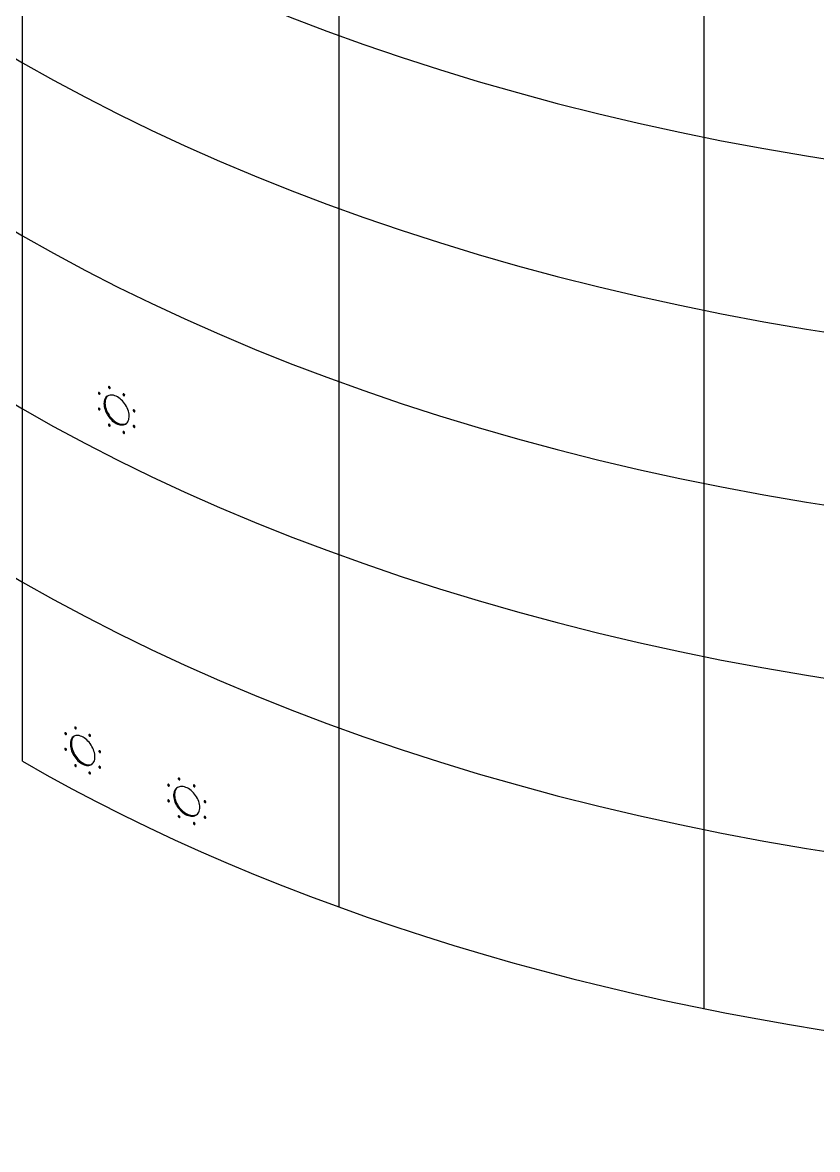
# Model space of a CAD drawing. Header units: millimetres. Extents: x 0 to 126150, y 0 to 89100.
# Drawn here: x 99555 to 104806, y 22934 to 30376 of the extents above; entities that cross this region are included whole.
import ezdxf

# ---------------------------------------------------------------- set-up
doc = ezdxf.new("R2010")
doc.units = ezdxf.units.MM
doc.header["$LTSCALE"] = 150
doc.layers.add('Visible', color=7, linetype='Continuous', lineweight=25)
doc.layers.add('Visible Narrow', color=7, linetype='Continuous', lineweight=18)

msp = doc.modelspace()

# ---------------------------------------------------------------- linework, layer by layer
at = {"layer": 'Visible'}
for p, q in [((99554.98, 25497.72), (99554.98, 42240.62)), ((99554.98, 25497.72), (99554.98, 42240.62)), ((99554.98, 25497.72), (99554.98, 42240.62)), ((101647.13, 24534.45), (101647.13, 42037.69)), ((104058.07, 23864.12), (104058.07, 41385.73)), ((99554.98, 25497.72), (99554.98, 25497.73))]:
    msp.add_line(p, q, dxfattribs=at)
for centre, start_param in [((108004.91, 36132.59), 3.1415927), ((108004.91, 34989.49), 3.1415927), ((108004.91, 33846.4), 3.1415927), ((108004.91, 32703.3), 3.1415927), ((108004.91, 31560.21), 3.1415927), ((108004.91, 30376.29), 3.9269908)]:
    msp.add_ellipse(centre, major_axis=(11950, 0), ratio=0.5773503, start_param=start_param, end_param=6.2831853, dxfattribs=at)
for points, knots in [([(100056.01, 27929.84), (100056.01, 27931.42), (100056.64, 27932.67), (100057.71, 27933.18), (100058.77, 27933.7), (100060.25, 27933.49), (100061.69, 27932.61), (100063.12, 27931.74), (100064.49, 27930.22), (100065.37, 27928.53), (100066.25, 27926.84), (100066.63, 27925), (100066.4, 27923.58), (100066.17, 27922.14), (100065.31, 27921.14), (100064.1, 27920.9), (100062.9, 27920.66), (100061.36, 27921.16), (100059.97, 27922.26), (100058.57, 27923.36), (100057.34, 27925.03), (100056.65, 27926.77), (100056.23, 27927.82), (100056.01, 27928.89), (100056.01, 27929.84)], [-3.1415927, -3.1415927, -3.1415927, -3.1415927, -2.3112322, -2.3112322, -2.3112322, -1.484034, -1.484034, -1.484034, -0.6595887, -0.6595887, -0.6595887, 0.1625537, 0.1625537, 0.1625537, 0.9916125, 0.9916125, 0.9916125, 1.8151462, 1.8151462, 1.8151462, 2.6417736, 2.6417736, 2.6417736, 3.1415927, 3.1415927, 3.1415927, 3.1415927]), ([(100063.15, 27931.49), (100063.44, 27930.66), (100063.85, 27929.83), (100064.36, 27929.06), (100064.83, 27928.34), (100065.39, 27927.68), (100065.99, 27927.12)], [-2.70687097, -2.70687097, -2.70687097, -2.70687097, -2.31114535, -2.31114535, -2.31114535, -1.94265218, -1.94265218, -1.94265218, -1.94265218]), ([(100093.01, 27859.33), (100093.01, 27871.67), (100095.37, 27882.8), (100099.92, 27891.79), (100104.46, 27900.78), (100111.16, 27907.63), (100119.5, 27911.78), (100127.83, 27915.93), (100137.78, 27917.38), (100148.53, 27916.02), (100159.27, 27914.65), (100170.81, 27910.48), (100182.19, 27903.85), (100193.56, 27897.22), (100204.77, 27888.13), (100214.88, 27877.34), (100224.99, 27866.54), (100233.98, 27854.06), (100241.12, 27840.89), (100248.25, 27827.74), (100253.51, 27813.92), (100256.46, 27800.57), (100259.52, 27786.77), (100260.09, 27773.48), (100258.14, 27761.88), (100256.25, 27750.65), (100251.99, 27741), (100245.72, 27733.76), (100239.45, 27726.52), (100231.19, 27721.68), (100221.61, 27719.65), (100212.05, 27717.62), (100201.19, 27718.39), (100189.94, 27721.91), (100178.7, 27725.43), (100167.08, 27731.69), (100156.04, 27740.18), (100144.98, 27748.67), (100134.51, 27759.39), (100125.48, 27771.44), (100116.47, 27783.48), (100108.91, 27796.83), (100103.41, 27810.38), (100097.91, 27823.94), (100094.48, 27837.69), (100093.39, 27850.5), (100093.13, 27853.5), (100093.01, 27856.45), (100093.01, 27859.33)], [-3.1415927, -3.1415927, -3.1415927, -3.1415927, -2.7294243, -2.7294243, -2.7294243, -2.3174342, -2.3174342, -2.3174342, -1.9056456, -1.9056456, -1.9056456, -1.4940499, -1.4940499, -1.4940499, -1.0825999, -1.0825999, -1.0825999, -0.6712804, -0.6712804, -0.6712804, -0.2601154, -0.2601154, -0.2601154, 0.1650981, 0.1650981, 0.1650981, 0.5771152, 0.5771152, 0.5771152, 0.9887753, 0.9887753, 0.9887753, 1.4001026, 1.4001026, 1.4001026, 1.8111594, 1.8111594, 1.8111594, 2.2228977, 2.2228977, 2.2228977, 2.6340393, 2.6340393, 2.6340393, 3.0452678, 3.0452678, 3.0452678, 3.1415927, 3.1415927, 3.1415927, 3.1415927]), ([(100118.63, 27911.33), (100115.37, 27908.71), (100112.48, 27905.59), (100110, 27902), (100104.51, 27894.03), (100101.09, 27883.77), (100100.01, 27872.06), (100099.75, 27869.33), (100099.63, 27866.53), (100099.63, 27863.66)], [2.44905525, 2.44905525, 2.44905525, 2.44905525, 2.6344411, 2.6344411, 2.6344411, 3.04574918, 3.04574918, 3.04574918, 3.14159265, 3.14159265, 3.14159265, 3.14159265]), ([(100122.93, 27968.59), (100122.93, 27970.17), (100123.57, 27971.42), (100124.65, 27971.94), (100125.72, 27972.46), (100127.21, 27972.25), (100128.65, 27971.38), (100130.1, 27970.52), (100131.47, 27969.01), (100132.36, 27967.32), (100133.25, 27965.63), (100133.63, 27963.8), (100133.4, 27962.37), (100133.16, 27960.93), (100132.3, 27959.93), (100131.08, 27959.68), (100129.87, 27959.43), (100128.33, 27959.93), (100126.92, 27961.02), (100125.52, 27962.11), (100124.27, 27963.79), (100123.58, 27965.52), (100123.16, 27966.57), (100122.93, 27967.64), (100122.93, 27968.59)], [-3.1415927, -3.1415927, -3.1415927, -3.1415927, -2.3112322, -2.3112322, -2.3112322, -1.484034, -1.484034, -1.484034, -0.6595887, -0.6595887, -0.6595887, 0.1625537, 0.1625537, 0.1625537, 0.9916125, 0.9916125, 0.9916125, 1.8151462, 1.8151462, 1.8151462, 2.6417736, 2.6417736, 2.6417736, 3.1415927, 3.1415927, 3.1415927, 3.1415927]), ([(100129.98, 27970.41), (100130.27, 27969.53), (100130.7, 27968.65), (100131.24, 27967.84), (100131.76, 27967.07), (100132.37, 27966.37), (100133.03, 27965.78)], [-2.72800171, -2.72800171, -2.72800171, -2.72800171, -2.31114535, -2.31114535, -2.31114535, -1.91309003, -1.91309003, -1.91309003, -1.91309003]), ([(100218.33, 27920.77), (100218.33, 27922.35), (100218.97, 27923.6), (100220.06, 27924.13), (100221.14, 27924.66), (100222.65, 27924.46), (100224.11, 27923.6), (100225.56, 27922.74), (100226.95, 27921.24), (100227.85, 27919.56), (100228.74, 27917.88), (100229.13, 27916.04), (100228.89, 27914.61), (100228.65, 27913.17), (100227.78, 27912.17), (100226.55, 27911.91), (100225.33, 27911.66), (100223.78, 27912.14), (100222.36, 27913.23), (100220.94, 27914.31), (100219.68, 27915.98), (100218.98, 27917.71), (100218.56, 27918.75), (100218.33, 27919.82), (100218.33, 27920.77)], [-3.1415927, -3.1415927, -3.1415927, -3.1415927, -2.3112322, -2.3112322, -2.3112322, -1.484034, -1.484034, -1.484034, -0.6595887, -0.6595887, -0.6595887, 0.1625537, 0.1625537, 0.1625537, 0.9916125, 0.9916125, 0.9916125, 1.8151462, 1.8151462, 1.8151462, 2.6417736, 2.6417736, 2.6417736, 3.1415927, 3.1415927, 3.1415927, 3.1415927]), ([(100225.25, 27922.8), (100225.54, 27921.87), (100226, 27920.93), (100226.58, 27920.07), (100227.15, 27919.23), (100227.83, 27918.47), (100228.57, 27917.85)], [-2.75474913, -2.75474913, -2.75474913, -2.75474913, -2.31114535, -2.31114535, -2.31114535, -1.87420754, -1.87420754, -1.87420754, -1.87420754]), ([(100099.63, 27863.66), (100099.63, 27851.32), (100101.99, 27837.78), (100106.53, 27824.16), (100111.07, 27810.54), (100117.78, 27796.87), (100126.11, 27784.27), (100134.43, 27771.67), (100144.37, 27760.17), (100155.11, 27750.71), (100165.85, 27741.25), (100177.38, 27733.85), (100188.75, 27729.11), (100200.11, 27724.37), (100211.31, 27722.3), (100221.41, 27723.07), (100228.32, 27723.59), (100234.71, 27725.45), (100240.35, 27728.53)], [-3.1415927, -3.1415927, -3.1415927, -3.1415927, -2.7293507, -2.7293507, -2.7293507, -2.317317, -2.317317, -2.317317, -1.905515, -1.905515, -1.905515, -1.4939191, -1.4939191, -1.4939191, -1.082458, -1.082458, -1.082458, -0.8008469, -0.8008469, -0.8008469, -0.8008469]), ([(100056.01, 27826.73), (100056.01, 27828.31), (100056.64, 27829.55), (100057.71, 27830.07), (100058.77, 27830.59), (100060.25, 27830.38), (100061.69, 27829.5), (100063.12, 27828.63), (100064.49, 27827.11), (100065.37, 27825.42), (100066.25, 27823.73), (100066.63, 27821.89), (100066.4, 27820.46), (100066.17, 27819.03), (100065.31, 27818.03), (100064.1, 27817.79), (100062.9, 27817.54), (100061.36, 27818.05), (100059.97, 27819.14), (100058.57, 27820.24), (100057.34, 27821.92), (100056.65, 27823.66), (100056.23, 27824.71), (100056.01, 27825.78), (100056.01, 27826.73)], [-3.1415927, -3.1415927, -3.1415927, -3.1415927, -2.3112322, -2.3112322, -2.3112322, -1.484034, -1.484034, -1.484034, -0.6595887, -0.6595887, -0.6595887, 0.1625537, 0.1625537, 0.1625537, 0.9916125, 0.9916125, 0.9916125, 1.8151462, 1.8151462, 1.8151462, 2.6417736, 2.6417736, 2.6417736, 3.1415927, 3.1415927, 3.1415927, 3.1415927]), ([(100063.15, 27828.38), (100063.44, 27827.55), (100063.85, 27826.72), (100064.36, 27825.95), (100064.83, 27825.23), (100065.39, 27824.57), (100065.99, 27824.01)], [-2.70687097, -2.70687097, -2.70687097, -2.70687097, -2.31114535, -2.31114535, -2.31114535, -1.94265218, -1.94265218, -1.94265218, -1.94265218]), ([(100286.31, 27814.4), (100286.31, 27815.98), (100286.96, 27817.23), (100288.05, 27817.76), (100289.14, 27818.3), (100290.66, 27818.11), (100292.13, 27817.25), (100293.59, 27816.4), (100294.99, 27814.91), (100295.89, 27813.23), (100296.79, 27811.55), (100297.18, 27809.72), (100296.94, 27808.29), (100296.7, 27806.84), (100295.83, 27805.83), (100294.59, 27805.57), (100293.36, 27805.31), (100291.79, 27805.8), (100290.37, 27806.87), (100288.94, 27807.95), (100287.68, 27809.61), (100286.97, 27811.34), (100286.54, 27812.38), (100286.31, 27813.44), (100286.31, 27814.4)], [-3.1415927, -3.1415927, -3.1415927, -3.1415927, -2.3112322, -2.3112322, -2.3112322, -1.484034, -1.484034, -1.484034, -0.6595887, -0.6595887, -0.6595887, 0.1625537, 0.1625537, 0.1625537, 0.9916125, 0.9916125, 0.9916125, 1.8151462, 1.8151462, 1.8151462, 2.6417736, 2.6417736, 2.6417736, 3.1415927, 3.1415927, 3.1415927, 3.1415927]), ([(100293.14, 27816.56), (100293.44, 27815.6), (100293.91, 27814.62), (100294.51, 27813.73), (100295.12, 27812.84), (100295.86, 27812.05), (100296.65, 27811.42)], [-2.77181918, -2.77181918, -2.77181918, -2.77181918, -2.31114535, -2.31114535, -2.31114535, -1.84840549, -1.84840549, -1.84840549, -1.84840549]), ([(100122.93, 27719.65), (100122.93, 27721.24), (100123.57, 27722.48), (100124.65, 27723.01), (100125.72, 27723.53), (100127.21, 27723.32), (100128.65, 27722.45), (100130.1, 27721.59), (100131.47, 27720.07), (100132.36, 27718.38), (100133.25, 27716.7), (100133.63, 27714.86), (100133.4, 27713.43), (100133.16, 27711.99), (100132.3, 27710.99), (100131.08, 27710.75), (100129.87, 27710.5), (100128.33, 27711), (100126.92, 27712.09), (100125.52, 27713.18), (100124.27, 27714.85), (100123.58, 27716.59), (100123.16, 27717.64), (100122.93, 27718.7), (100122.93, 27719.65)], [-3.1415927, -3.1415927, -3.1415927, -3.1415927, -2.3112322, -2.3112322, -2.3112322, -1.484034, -1.484034, -1.484034, -0.6595887, -0.6595887, -0.6595887, 0.1625537, 0.1625537, 0.1625537, 0.9916125, 0.9916125, 0.9916125, 1.8151462, 1.8151462, 1.8151462, 2.6417736, 2.6417736, 2.6417736, 3.1415927, 3.1415927, 3.1415927, 3.1415927]), ([(100129.98, 27721.47), (100130.27, 27720.6), (100130.7, 27719.72), (100131.24, 27718.91), (100131.76, 27718.13), (100132.37, 27717.43), (100133.03, 27716.85)], [-2.72800171, -2.72800171, -2.72800171, -2.72800171, -2.31114535, -2.31114535, -2.31114535, -1.91309003, -1.91309003, -1.91309003, -1.91309003]), ([(100286.31, 27711.28), (100286.31, 27712.87), (100286.96, 27714.12), (100288.05, 27714.65), (100289.14, 27715.18), (100290.66, 27714.99), (100292.13, 27714.14), (100293.59, 27713.29), (100294.99, 27711.79), (100295.89, 27710.11), (100296.79, 27708.44), (100297.18, 27706.6), (100296.94, 27705.17), (100296.7, 27703.73), (100295.83, 27702.72), (100294.59, 27702.46), (100293.36, 27702.2), (100291.79, 27702.68), (100290.37, 27703.76), (100288.94, 27704.84), (100287.68, 27706.5), (100286.97, 27708.22), (100286.54, 27709.27), (100286.31, 27710.33), (100286.31, 27711.28)], [-3.1415927, -3.1415927, -3.1415927, -3.1415927, -2.3112322, -2.3112322, -2.3112322, -1.484034, -1.484034, -1.484034, -0.6595887, -0.6595887, -0.6595887, 0.1625537, 0.1625537, 0.1625537, 0.9916125, 0.9916125, 0.9916125, 1.8151462, 1.8151462, 1.8151462, 2.6417736, 2.6417736, 2.6417736, 3.1415927, 3.1415927, 3.1415927, 3.1415927]), ([(100293.14, 27713.45), (100293.44, 27712.49), (100293.91, 27711.51), (100294.51, 27710.62), (100295.12, 27709.73), (100295.86, 27708.94), (100296.65, 27708.31)], [-2.77181918, -2.77181918, -2.77181918, -2.77181918, -2.31114535, -2.31114535, -2.31114535, -1.84840549, -1.84840549, -1.84840549, -1.84840549]), ([(100218.33, 27671.83), (100218.33, 27673.42), (100218.97, 27674.67), (100220.06, 27675.2), (100221.14, 27675.72), (100222.65, 27675.53), (100224.11, 27674.67), (100225.56, 27673.81), (100226.95, 27672.31), (100227.85, 27670.62), (100228.74, 27668.94), (100229.13, 27667.11), (100228.89, 27665.68), (100228.65, 27664.24), (100227.78, 27663.23), (100226.55, 27662.98), (100225.33, 27662.72), (100223.78, 27663.21), (100222.36, 27664.29), (100220.94, 27665.38), (100219.68, 27667.04), (100218.98, 27668.77), (100218.56, 27669.82), (100218.33, 27670.88), (100218.33, 27671.83)], [-3.1415927, -3.1415927, -3.1415927, -3.1415927, -2.3112322, -2.3112322, -2.3112322, -1.484034, -1.484034, -1.484034, -0.6595887, -0.6595887, -0.6595887, 0.1625537, 0.1625537, 0.1625537, 0.9916125, 0.9916125, 0.9916125, 1.8151462, 1.8151462, 1.8151462, 2.6417736, 2.6417736, 2.6417736, 3.1415927, 3.1415927, 3.1415927, 3.1415927]), ([(100225.25, 27673.86), (100225.54, 27672.93), (100226, 27671.99), (100226.58, 27671.14), (100227.15, 27670.29), (100227.83, 27669.53), (100228.57, 27668.92)], [-2.75474913, -2.75474913, -2.75474913, -2.75474913, -2.31114535, -2.31114535, -2.31114535, -1.87420754, -1.87420754, -1.87420754, -1.87420754]), ([(99844.66, 25677.43), (99844.66, 25675.85), (99844.05, 25674.61), (99843, 25674.11), (99841.96, 25673.61), (99840.51, 25673.84), (99839.11, 25674.74), (99837.71, 25675.63), (99836.37, 25677.17), (99835.51, 25678.87), (99834.65, 25680.58), (99834.28, 25682.42), (99834.51, 25683.84), (99834.73, 25685.28), (99835.57, 25686.26), (99836.75, 25686.49), (99837.93, 25686.71), (99839.42, 25686.19), (99840.79, 25685.07), (99842.15, 25683.95), (99843.36, 25682.25), (99844.04, 25680.51), (99844.45, 25679.45), (99844.66, 25678.38), (99844.66, 25677.43)], [-3.1415927, -3.1415927, -3.1415927, -3.1415927, -2.3112322, -2.3112322, -2.3112322, -1.484034, -1.484034, -1.484034, -0.6595887, -0.6595887, -0.6595887, 0.1625537, 0.1625537, 0.1625537, 0.9916125, 0.9916125, 0.9916125, 1.8151462, 1.8151462, 1.8151462, 2.6417736, 2.6417736, 2.6417736, 3.1415927, 3.1415927, 3.1415927, 3.1415927]), ([(99841.97, 25683.93), (99842.37, 25682.94), (99842.93, 25681.98), (99843.59, 25681.13), (99843.71, 25680.97), (99843.84, 25680.82), (99843.98, 25680.67)], [0.52630302, 0.52630302, 0.52630302, 0.52630302, 0.9919944, 0.9919944, 0.9919944, 1.07992087, 1.07992087, 1.07992087, 1.07992087]), ([(99910.15, 25715.26), (99910.15, 25713.68), (99909.53, 25712.44), (99908.48, 25711.93), (99907.43, 25711.43), (99905.97, 25711.66), (99904.56, 25712.55), (99903.15, 25713.43), (99901.8, 25714.96), (99900.94, 25716.67), (99900.07, 25718.36), (99899.7, 25720.21), (99899.93, 25721.63), (99900.16, 25723.07), (99901, 25724.06), (99902.19, 25724.29), (99903.37, 25724.51), (99904.88, 25723.99), (99906.25, 25722.88), (99907.63, 25721.77), (99908.84, 25720.08), (99909.52, 25718.34), (99909.94, 25717.28), (99910.15, 25716.21), (99910.15, 25715.26)], [-3.1415927, -3.1415927, -3.1415927, -3.1415927, -2.3112322, -2.3112322, -2.3112322, -1.484034, -1.484034, -1.484034, -0.6595887, -0.6595887, -0.6595887, 0.1625537, 0.1625537, 0.1625537, 0.9916125, 0.9916125, 0.9916125, 1.8151462, 1.8151462, 1.8151462, 2.6417736, 2.6417736, 2.6417736, 3.1415927, 3.1415927, 3.1415927, 3.1415927]), ([(99907.26, 25721.95), (99907.67, 25720.9), (99908.26, 25719.86), (99908.97, 25718.96), (99909.15, 25718.73), (99909.34, 25718.51), (99909.54, 25718.3)], [0.49466737, 0.49466737, 0.49466737, 0.49466737, 0.9919944, 0.9919944, 0.9919944, 1.11958247, 1.11958247, 1.11958247, 1.11958247]), ([(100003.54, 25666.14), (100003.54, 25664.56), (100002.91, 25663.31), (100001.85, 25662.8), (100000.79, 25662.29), (99999.32, 25662.51), (99997.89, 25663.39), (99996.47, 25664.26), (99995.11, 25665.79), (99994.24, 25667.48), (99993.36, 25669.18), (99992.98, 25671.02), (99993.21, 25672.44), (99993.45, 25673.88), (99994.3, 25674.87), (99995.5, 25675.11), (99996.69, 25675.35), (99998.22, 25674.84), (99999.6, 25673.74), (100000.99, 25672.63), (100002.22, 25670.95), (100002.91, 25669.21), (100003.32, 25668.16), (100003.54, 25667.09), (100003.54, 25666.14)], [-3.1415927, -3.1415927, -3.1415927, -3.1415927, -2.3112322, -2.3112322, -2.3112322, -1.484034, -1.484034, -1.484034, -0.6595887, -0.6595887, -0.6595887, 0.1625537, 0.1625537, 0.1625537, 0.9916125, 0.9916125, 0.9916125, 1.8151462, 1.8151462, 1.8151462, 2.6417736, 2.6417736, 2.6417736, 3.1415927, 3.1415927, 3.1415927, 3.1415927]), ([(100033.2, 25526.29), (100033.2, 25513.95), (100030.85, 25502.83), (100026.34, 25493.86), (100021.83, 25484.89), (100015.18, 25478.07), (100006.94, 25473.98), (99998.7, 25469.89), (99988.89, 25468.53), (99978.32, 25470.01), (99967.75, 25471.49), (99956.44, 25475.81), (99945.33, 25482.62), (99934.22, 25489.42), (99923.31, 25498.71), (99913.5, 25509.69), (99903.7, 25520.68), (99895, 25533.36), (99888.11, 25546.68), (99881.22, 25560), (99876.16, 25573.95), (99873.31, 25587.36), (99870.37, 25601.24), (99869.82, 25614.54), (99871.7, 25626.09), (99873.52, 25637.28), (99877.62, 25646.82), (99883.67, 25653.92), (99889.71, 25661.02), (99897.7, 25665.68), (99906.97, 25667.52), (99916.24, 25669.35), (99926.79, 25668.38), (99937.76, 25664.67), (99948.72, 25660.97), (99960.09, 25654.55), (99970.94, 25645.94), (99981.79, 25637.31), (99992.11, 25626.49), (100001.03, 25614.37), (100009.93, 25602.26), (100017.42, 25588.87), (100022.87, 25575.29), (100028.33, 25561.7), (100031.74, 25547.93), (100032.82, 25535.12), (100033.08, 25532.12), (100033.2, 25529.17), (100033.2, 25526.29)], [-3.1415927, -3.1415927, -3.1415927, -3.1415927, -2.7294243, -2.7294243, -2.7294243, -2.3174342, -2.3174342, -2.3174342, -1.9056456, -1.9056456, -1.9056456, -1.4940499, -1.4940499, -1.4940499, -1.0825999, -1.0825999, -1.0825999, -0.6712804, -0.6712804, -0.6712804, -0.2601154, -0.2601154, -0.2601154, 0.1650981, 0.1650981, 0.1650981, 0.5771152, 0.5771152, 0.5771152, 0.9887753, 0.9887753, 0.9887753, 1.4001026, 1.4001026, 1.4001026, 1.8111594, 1.8111594, 1.8111594, 2.2228977, 2.2228977, 2.2228977, 2.6340393, 2.6340393, 2.6340393, 3.0452678, 3.0452678, 3.0452678, 3.1415927, 3.1415927, 3.1415927, 3.1415927]), ([(99896.59, 25664.03), (99896.01, 25663.58), (99895.45, 25663.12), (99894.89, 25662.64), (99888.01, 25656.67), (99882.95, 25648.15), (99880.11, 25637.78), (99877.18, 25627.05), (99876.63, 25614.34), (99878.51, 25600.78), (99880.33, 25587.63), (99884.43, 25573.7), (99890.48, 25560.12), (99896.52, 25546.56), (99904.5, 25533.38), (99913.77, 25521.68), (99923.03, 25509.99), (99933.58, 25499.78), (99944.54, 25491.9), (99955.49, 25484.02), (99966.85, 25478.49), (99977.68, 25475.74), (99988.53, 25472.99), (99998.84, 25473.04), (100007.75, 25475.89), (100009.93, 25476.59), (100012.03, 25477.46), (100014.04, 25478.48)], [-0.7042682, -0.7042682, -0.7042682, -0.7042682, -0.6710984, -0.6710984, -0.6710984, -0.2598625, -0.2598625, -0.2598625, 0.1653194, 0.1653194, 0.1653194, 0.5773999, 0.5773999, 0.5773999, 0.9890933, 0.9890933, 0.9890933, 1.4004285, 1.4004285, 1.4004285, 1.8114854, 1.8114854, 1.8114854, 2.2232486, 2.2232486, 2.2232486, 2.3243378, 2.3243378, 2.3243378, 2.3243378]), ([(100000.39, 25673.04), (100000.8, 25671.91), (100001.43, 25670.79), (100002.2, 25669.83), (100002.46, 25669.51), (100002.73, 25669.21), (100003.01, 25668.93)], [0.45678034, 0.45678034, 0.45678034, 0.45678034, 0.9919944, 0.9919944, 0.9919944, 1.16902361, 1.16902361, 1.16902361, 1.16902361]), ([(99844.66, 25574.32), (99844.66, 25572.74), (99844.05, 25571.5), (99843, 25571), (99841.96, 25570.5), (99840.51, 25570.73), (99839.11, 25571.63), (99837.71, 25572.52), (99836.37, 25574.06), (99835.51, 25575.76), (99834.65, 25577.46), (99834.28, 25579.31), (99834.51, 25580.73), (99834.73, 25582.17), (99835.57, 25583.15), (99836.75, 25583.38), (99837.93, 25583.6), (99839.42, 25583.07), (99840.79, 25581.96), (99842.15, 25580.84), (99843.36, 25579.14), (99844.04, 25577.4), (99844.45, 25576.34), (99844.66, 25575.27), (99844.66, 25574.32)], [-3.1415927, -3.1415927, -3.1415927, -3.1415927, -2.3112322, -2.3112322, -2.3112322, -1.484034, -1.484034, -1.484034, -0.6595887, -0.6595887, -0.6595887, 0.1625537, 0.1625537, 0.1625537, 0.9916125, 0.9916125, 0.9916125, 1.8151462, 1.8151462, 1.8151462, 2.6417736, 2.6417736, 2.6417736, 3.1415927, 3.1415927, 3.1415927, 3.1415927]), ([(99841.97, 25580.81), (99842.37, 25579.83), (99842.93, 25578.87), (99843.59, 25578.02), (99843.71, 25577.86), (99843.84, 25577.71), (99843.98, 25577.56)], [0.52630302, 0.52630302, 0.52630302, 0.52630302, 0.9919944, 0.9919944, 0.9919944, 1.07992087, 1.07992087, 1.07992087, 1.07992087]), ([(100070.12, 25558.84), (100070.12, 25557.25), (100069.49, 25556.01), (100068.42, 25555.49), (100067.35, 25554.97), (100065.87, 25555.19), (100064.43, 25556.06), (100063, 25556.93), (100061.63, 25558.45), (100060.75, 25560.14), (100059.87, 25561.83), (100059.49, 25563.67), (100059.72, 25565.1), (100059.96, 25566.54), (100060.81, 25567.53), (100062.02, 25567.77), (100063.22, 25568.02), (100064.76, 25567.51), (100066.15, 25566.42), (100067.55, 25565.32), (100068.79, 25563.64), (100069.48, 25561.9), (100069.9, 25560.85), (100070.12, 25559.79), (100070.12, 25558.84)], [-3.1415927, -3.1415927, -3.1415927, -3.1415927, -2.3112322, -2.3112322, -2.3112322, -1.484034, -1.484034, -1.484034, -0.6595887, -0.6595887, -0.6595887, 0.1625537, 0.1625537, 0.1625537, 0.9916125, 0.9916125, 0.9916125, 1.8151462, 1.8151462, 1.8151462, 2.6417736, 2.6417736, 2.6417736, 3.1415927, 3.1415927, 3.1415927, 3.1415927]), ([(100066.79, 25565.87), (100067.2, 25564.7), (100067.85, 25563.52), (100068.67, 25562.52), (100068.97, 25562.15), (100069.3, 25561.8), (100069.64, 25561.48)], [0.43351231, 0.43351231, 0.43351231, 0.43351231, 0.9919944, 0.9919944, 0.9919944, 1.20060746, 1.20060746, 1.20060746, 1.20060746]), ([(99910.15, 25466.33), (99910.15, 25464.75), (99909.53, 25463.51), (99908.48, 25463), (99907.43, 25462.5), (99905.97, 25462.72), (99904.56, 25463.61), (99903.15, 25464.5), (99901.8, 25466.03), (99900.94, 25467.73), (99900.07, 25469.43), (99899.7, 25471.27), (99899.93, 25472.7), (99900.16, 25474.13), (99901, 25475.12), (99902.19, 25475.35), (99903.37, 25475.58), (99904.88, 25475.06), (99906.25, 25473.95), (99907.63, 25472.84), (99908.84, 25471.15), (99909.52, 25469.4), (99909.94, 25468.35), (99910.15, 25467.28), (99910.15, 25466.33)], [-3.1415927, -3.1415927, -3.1415927, -3.1415927, -2.3112322, -2.3112322, -2.3112322, -1.484034, -1.484034, -1.484034, -0.6595887, -0.6595887, -0.6595887, 0.1625537, 0.1625537, 0.1625537, 0.9916125, 0.9916125, 0.9916125, 1.8151462, 1.8151462, 1.8151462, 2.6417736, 2.6417736, 2.6417736, 3.1415927, 3.1415927, 3.1415927, 3.1415927]), ([(99907.26, 25473.01), (99907.67, 25471.96), (99908.26, 25470.93), (99908.97, 25470.03), (99909.15, 25469.8), (99909.34, 25469.58), (99909.54, 25469.37)], [0.49466737, 0.49466737, 0.49466737, 0.49466737, 0.9919944, 0.9919944, 0.9919944, 1.11958247, 1.11958247, 1.11958247, 1.11958247]), ([(100070.12, 25455.72), (100070.12, 25454.14), (100069.49, 25452.9), (100068.42, 25452.38), (100067.35, 25451.86), (100065.87, 25452.07), (100064.43, 25452.95), (100063, 25453.82), (100061.63, 25455.34), (100060.75, 25457.03), (100059.87, 25458.72), (100059.49, 25460.56), (100059.72, 25461.99), (100059.96, 25463.42), (100060.81, 25464.42), (100062.02, 25464.66), (100063.22, 25464.9), (100064.76, 25464.4), (100066.15, 25463.31), (100067.55, 25462.21), (100068.79, 25460.53), (100069.48, 25458.79), (100069.9, 25457.74), (100070.12, 25456.68), (100070.12, 25455.72)], [-3.1415927, -3.1415927, -3.1415927, -3.1415927, -2.3112322, -2.3112322, -2.3112322, -1.484034, -1.484034, -1.484034, -0.6595887, -0.6595887, -0.6595887, 0.1625537, 0.1625537, 0.1625537, 0.9916125, 0.9916125, 0.9916125, 1.8151462, 1.8151462, 1.8151462, 2.6417736, 2.6417736, 2.6417736, 3.1415927, 3.1415927, 3.1415927, 3.1415927]), ([(100066.79, 25462.76), (100067.2, 25461.59), (100067.85, 25460.41), (100068.67, 25459.41), (100068.97, 25459.03), (100069.3, 25458.69), (100069.64, 25458.37)], [0.43351231, 0.43351231, 0.43351231, 0.43351231, 0.9919944, 0.9919944, 0.9919944, 1.20060746, 1.20060746, 1.20060746, 1.20060746]), ([(100003.54, 25417.2), (100003.54, 25415.62), (100002.91, 25414.38), (100001.85, 25413.87), (100000.79, 25413.35), (99999.32, 25413.57), (99997.89, 25414.45), (99996.47, 25415.33), (99995.11, 25416.85), (99994.24, 25418.55), (99993.36, 25420.24), (99992.98, 25422.09), (99993.21, 25423.51), (99993.45, 25424.95), (99994.3, 25425.94), (99995.5, 25426.18), (99996.69, 25426.41), (99998.22, 25425.9), (99999.6, 25424.8), (100000.99, 25423.7), (100002.22, 25422.01), (100002.91, 25420.27), (100003.32, 25419.22), (100003.54, 25418.16), (100003.54, 25417.2)], [-3.1415927, -3.1415927, -3.1415927, -3.1415927, -2.3112322, -2.3112322, -2.3112322, -1.484034, -1.484034, -1.484034, -0.6595887, -0.6595887, -0.6595887, 0.1625537, 0.1625537, 0.1625537, 0.9916125, 0.9916125, 0.9916125, 1.8151462, 1.8151462, 1.8151462, 2.6417736, 2.6417736, 2.6417736, 3.1415927, 3.1415927, 3.1415927, 3.1415927]), ([(100000.39, 25424.11), (100000.8, 25422.98), (100001.43, 25421.86), (100002.2, 25420.89), (100002.46, 25420.58), (100002.73, 25420.28), (100003.01, 25420)], [0.45678034, 0.45678034, 0.45678034, 0.45678034, 0.9919944, 0.9919944, 0.9919944, 1.16902361, 1.16902361, 1.16902361, 1.16902361]), ([(100594.84, 25377.87), (100594.84, 25376.29), (100594.17, 25375.02), (100593.05, 25374.46), (100591.93, 25373.91), (100590.38, 25374.07), (100588.87, 25374.9), (100587.36, 25375.72), (100585.93, 25377.19), (100585.01, 25378.86), (100584.08, 25380.52), (100583.68, 25382.34), (100583.93, 25383.78), (100584.17, 25385.22), (100585.07, 25386.25), (100586.34, 25386.53), (100587.6, 25386.81), (100589.21, 25386.36), (100590.67, 25385.31), (100592.14, 25384.26), (100593.44, 25382.63), (100594.16, 25380.91), (100594.6, 25379.88), (100594.84, 25378.82), (100594.84, 25377.87)], [-3.1415927, -3.1415927, -3.1415927, -3.1415927, -2.3112322, -2.3112322, -2.3112322, -1.484034, -1.484034, -1.484034, -0.6595887, -0.6595887, -0.6595887, 0.1625537, 0.1625537, 0.1625537, 0.9916125, 0.9916125, 0.9916125, 1.8151462, 1.8151462, 1.8151462, 2.6417736, 2.6417736, 2.6417736, 3.1415927, 3.1415927, 3.1415927, 3.1415927]), ([(100590.33, 25385.55), (100590.71, 25384.14), (100591.5, 25382.68), (100592.55, 25381.49), (100593.16, 25380.79), (100593.86, 25380.19), (100594.58, 25379.73)], [0.3093893, 0.3093893, 0.3093893, 0.3093893, 0.9919944, 0.9919944, 0.9919944, 1.3926267, 1.3926267, 1.3926267, 1.3926267]), ([(100524.96, 25337.09), (100524.96, 25335.51), (100524.3, 25334.25), (100523.18, 25333.7), (100522.07, 25333.15), (100520.53, 25333.32), (100519.03, 25334.15), (100517.53, 25334.98), (100516.1, 25336.45), (100515.19, 25338.12), (100514.27, 25339.79), (100513.87, 25341.61), (100514.11, 25343.05), (100514.36, 25344.49), (100515.25, 25345.51), (100516.51, 25345.79), (100517.76, 25346.07), (100519.37, 25345.61), (100520.82, 25344.56), (100522.28, 25343.5), (100523.57, 25341.86), (100524.29, 25340.14), (100524.73, 25339.1), (100524.96, 25338.04), (100524.96, 25337.09)], [-3.1415927, -3.1415927, -3.1415927, -3.1415927, -2.3112322, -2.3112322, -2.3112322, -1.484034, -1.484034, -1.484034, -0.6595887, -0.6595887, -0.6595887, 0.1625537, 0.1625537, 0.1625537, 0.9916125, 0.9916125, 0.9916125, 1.8151462, 1.8151462, 1.8151462, 2.6417736, 2.6417736, 2.6417736, 3.1415927, 3.1415927, 3.1415927, 3.1415927]), ([(100520.59, 25344.72), (100520.98, 25343.33), (100521.76, 25341.89), (100522.78, 25340.72), (100523.36, 25340.06), (100524.01, 25339.49), (100524.68, 25339.03)], [0.3218089, 0.3218089, 0.3218089, 0.3218089, 0.9919944, 0.9919944, 0.9919944, 1.3709196, 1.3709196, 1.3709196, 1.3709196]), ([(100725.95, 25194.42), (100725.95, 25182.08), (100723.44, 25170.86), (100718.64, 25161.68), (100713.84, 25152.51), (100706.76, 25145.4), (100697.98, 25140.94), (100689.21, 25136.48), (100678.75, 25134.68), (100667.49, 25135.68), (100656.24, 25136.69), (100644.19, 25140.5), (100632.34, 25146.81), (100620.5, 25153.11), (100608.87, 25161.9), (100598.41, 25172.45), (100587.95, 25182.99), (100578.67, 25195.28), (100571.32, 25208.3), (100563.98, 25221.3), (100558.57, 25235.02), (100555.54, 25248.31), (100552.4, 25262.06), (100551.81, 25275.33), (100553.81, 25286.97), (100555.75, 25298.24), (100560.13, 25307.96), (100566.58, 25315.34), (100573.03, 25322.71), (100581.55, 25327.72), (100591.44, 25329.98), (100601.33, 25332.23), (100612.58, 25331.73), (100624.27, 25328.52), (100635.96, 25325.31), (100648.08, 25319.4), (100659.63, 25311.28), (100671.2, 25303.14), (100682.19, 25292.78), (100691.68, 25281.06), (100701.16, 25269.35), (100709.14, 25256.3), (100714.95, 25242.96), (100720.76, 25229.62), (100724.39, 25216), (100725.54, 25203.24), (100725.81, 25200.25), (100725.95, 25197.3), (100725.95, 25194.42)], [-3.1415927, -3.1415927, -3.1415927, -3.1415927, -2.7294243, -2.7294243, -2.7294243, -2.3174342, -2.3174342, -2.3174342, -1.9056456, -1.9056456, -1.9056456, -1.4940499, -1.4940499, -1.4940499, -1.0825999, -1.0825999, -1.0825999, -0.6712804, -0.6712804, -0.6712804, -0.2601154, -0.2601154, -0.2601154, 0.1650981, 0.1650981, 0.1650981, 0.5771152, 0.5771152, 0.5771152, 0.9887753, 0.9887753, 0.9887753, 1.4001026, 1.4001026, 1.4001026, 1.8111594, 1.8111594, 1.8111594, 2.2228977, 2.2228977, 2.2228977, 2.6340393, 2.6340393, 2.6340393, 3.0452678, 3.0452678, 3.0452678, 3.1415927, 3.1415927, 3.1415927, 3.1415927]), ([(100577.29, 25324.33), (100570.08, 25318.07), (100564.76, 25309.4), (100561.76, 25299.01), (100558.63, 25288.15), (100558.05, 25275.42), (100560.05, 25261.94), (100561.99, 25248.88), (100566.37, 25235.12), (100572.82, 25221.82), (100579.27, 25208.53), (100587.78, 25195.71), (100597.67, 25184.43), (100607.55, 25173.15), (100618.79, 25163.41), (100630.48, 25156.03), (100642.15, 25148.64), (100654.26, 25143.62), (100665.8, 25141.36), (100677.36, 25139.1), (100688.34, 25139.61), (100697.83, 25142.86), (100701.33, 25144.06), (100704.63, 25145.63), (100707.69, 25147.55)], [-0.6666284, -0.6666284, -0.6666284, -0.6666284, -0.2598625, -0.2598625, -0.2598625, 0.1653194, 0.1653194, 0.1653194, 0.5773999, 0.5773999, 0.5773999, 0.9890933, 0.9890933, 0.9890933, 1.4004285, 1.4004285, 1.4004285, 1.8114854, 1.8114854, 1.8114854, 2.2232486, 2.2232486, 2.2232486, 2.3753825, 2.3753825, 2.3753825, 2.3753825]), ([(100694.37, 25332.94), (100694.37, 25331.36), (100693.69, 25330.09), (100692.56, 25329.53), (100691.44, 25328.97), (100689.87, 25329.12), (100688.35, 25329.94), (100686.83, 25330.75), (100685.38, 25332.21), (100684.45, 25333.87), (100683.52, 25335.52), (100683.12, 25337.35), (100683.36, 25338.78), (100683.61, 25340.23), (100684.52, 25341.26), (100685.8, 25341.55), (100687.07, 25341.84), (100688.69, 25341.4), (100690.17, 25340.36), (100691.65, 25339.32), (100692.96, 25337.69), (100693.69, 25335.98), (100694.13, 25334.95), (100694.37, 25333.89), (100694.37, 25332.94)], [-3.1415927, -3.1415927, -3.1415927, -3.1415927, -2.3112322, -2.3112322, -2.3112322, -1.484034, -1.484034, -1.484034, -0.6595887, -0.6595887, -0.6595887, 0.1625537, 0.1625537, 0.1625537, 0.9916125, 0.9916125, 0.9916125, 1.8151462, 1.8151462, 1.8151462, 2.6417736, 2.6417736, 2.6417736, 3.1415927, 3.1415927, 3.1415927, 3.1415927]), ([(100689.66, 25340.7), (100690.03, 25339.26), (100690.84, 25337.76), (100691.92, 25336.55), (100692.59, 25335.8), (100693.35, 25335.17), (100694.13, 25334.7)], [0.2932017, 0.2932017, 0.2932017, 0.2932017, 0.9919944, 0.9919944, 0.9919944, 1.4221757, 1.4221757, 1.4221757, 1.4221757]), ([(100524.96, 25233.98), (100524.96, 25232.4), (100524.3, 25231.13), (100523.18, 25230.58), (100522.07, 25230.04), (100520.53, 25230.2), (100519.03, 25231.04), (100517.53, 25231.87), (100516.1, 25233.34), (100515.19, 25235.01), (100514.27, 25236.67), (100513.87, 25238.5), (100514.11, 25239.94), (100514.36, 25241.38), (100515.25, 25242.4), (100516.51, 25242.68), (100517.76, 25242.96), (100519.37, 25242.5), (100520.82, 25241.44), (100522.28, 25240.39), (100523.57, 25238.74), (100524.29, 25237.03), (100524.73, 25235.99), (100524.96, 25234.93), (100524.96, 25233.98)], [-3.1415927, -3.1415927, -3.1415927, -3.1415927, -2.3112322, -2.3112322, -2.3112322, -1.484034, -1.484034, -1.484034, -0.6595887, -0.6595887, -0.6595887, 0.1625537, 0.1625537, 0.1625537, 0.9916125, 0.9916125, 0.9916125, 1.8151462, 1.8151462, 1.8151462, 2.6417736, 2.6417736, 2.6417736, 3.1415927, 3.1415927, 3.1415927, 3.1415927]), ([(100520.59, 25241.61), (100520.98, 25240.22), (100521.76, 25238.78), (100522.78, 25237.61), (100523.36, 25236.95), (100524.01, 25236.37), (100524.68, 25235.92)], [0.3218089, 0.3218089, 0.3218089, 0.3218089, 0.9919944, 0.9919944, 0.9919944, 1.3709196, 1.3709196, 1.3709196, 1.3709196]), ([(100765.24, 25228.63), (100765.24, 25227.05), (100764.56, 25225.77), (100763.42, 25225.21), (100762.29, 25224.64), (100760.71, 25224.79), (100759.18, 25225.6), (100757.66, 25226.41), (100756.2, 25227.86), (100755.27, 25229.52), (100754.33, 25231.17), (100753.93, 25232.99), (100754.17, 25234.43), (100754.42, 25235.87), (100755.33, 25236.91), (100756.62, 25237.21), (100757.9, 25237.5), (100759.53, 25237.07), (100761.01, 25236.03), (100762.5, 25235), (100763.82, 25233.37), (100764.56, 25231.67), (100765, 25230.64), (100765.24, 25229.58), (100765.24, 25228.63)], [-3.1415927, -3.1415927, -3.1415927, -3.1415927, -2.3112322, -2.3112322, -2.3112322, -1.484034, -1.484034, -1.484034, -0.6595887, -0.6595887, -0.6595887, 0.1625537, 0.1625537, 0.1625537, 0.9916125, 0.9916125, 0.9916125, 1.8151462, 1.8151462, 1.8151462, 2.6417736, 2.6417736, 2.6417736, 3.1415927, 3.1415927, 3.1415927, 3.1415927]), ([(100760.39, 25236.43), (100760.76, 25234.97), (100761.58, 25233.45), (100762.69, 25232.23), (100763.39, 25231.45), (100764.19, 25230.8), (100765.02, 25230.32)], [0.2826399, 0.2826399, 0.2826399, 0.2826399, 0.9919944, 0.9919944, 0.9919944, 1.4423476, 1.4423476, 1.4423476, 1.4423476]), ([(100594.84, 25128.93), (100594.84, 25127.35), (100594.17, 25126.09), (100593.05, 25125.53), (100591.93, 25124.98), (100590.38, 25125.14), (100588.87, 25125.97), (100587.36, 25126.79), (100585.93, 25128.26), (100585.01, 25129.92), (100584.08, 25131.58), (100583.68, 25133.41), (100583.93, 25134.84), (100584.17, 25136.29), (100585.07, 25137.32), (100586.34, 25137.6), (100587.6, 25137.88), (100589.21, 25137.43), (100590.67, 25136.38), (100592.14, 25135.33), (100593.44, 25133.69), (100594.16, 25131.98), (100594.6, 25130.94), (100594.84, 25129.89), (100594.84, 25128.93)], [-3.1415927, -3.1415927, -3.1415927, -3.1415927, -2.3112322, -2.3112322, -2.3112322, -1.484034, -1.484034, -1.484034, -0.6595887, -0.6595887, -0.6595887, 0.1625537, 0.1625537, 0.1625537, 0.9916125, 0.9916125, 0.9916125, 1.8151462, 1.8151462, 1.8151462, 2.6417736, 2.6417736, 2.6417736, 3.1415927, 3.1415927, 3.1415927, 3.1415927]), ([(100590.33, 25136.62), (100590.71, 25135.21), (100591.5, 25133.75), (100592.55, 25132.56), (100593.16, 25131.86), (100593.86, 25131.26), (100594.58, 25130.8)], [0.3093893, 0.3093893, 0.3093893, 0.3093893, 0.9919944, 0.9919944, 0.9919944, 1.3926267, 1.3926267, 1.3926267, 1.3926267]), ([(100694.37, 25084.01), (100694.37, 25082.43), (100693.69, 25081.15), (100692.56, 25080.59), (100691.44, 25080.03), (100689.87, 25080.19), (100688.35, 25081), (100686.83, 25081.82), (100685.38, 25083.28), (100684.45, 25084.94), (100683.52, 25086.59), (100683.12, 25088.41), (100683.36, 25089.85), (100683.61, 25091.3), (100684.52, 25092.33), (100685.8, 25092.62), (100687.07, 25092.91), (100688.69, 25092.47), (100690.17, 25091.43), (100691.65, 25090.39), (100692.96, 25088.76), (100693.69, 25087.05), (100694.13, 25086.02), (100694.37, 25084.96), (100694.37, 25084.01)], [-3.1415927, -3.1415927, -3.1415927, -3.1415927, -2.3112322, -2.3112322, -2.3112322, -1.484034, -1.484034, -1.484034, -0.6595887, -0.6595887, -0.6595887, 0.1625537, 0.1625537, 0.1625537, 0.9916125, 0.9916125, 0.9916125, 1.8151462, 1.8151462, 1.8151462, 2.6417736, 2.6417736, 2.6417736, 3.1415927, 3.1415927, 3.1415927, 3.1415927]), ([(100689.66, 25091.76), (100690.03, 25090.32), (100690.84, 25088.83), (100691.92, 25087.62), (100692.59, 25086.87), (100693.35, 25086.24), (100694.13, 25085.77)], [0.2932017, 0.2932017, 0.2932017, 0.2932017, 0.9919944, 0.9919944, 0.9919944, 1.4221757, 1.4221757, 1.4221757, 1.4221757]), ([(100765.24, 25125.52), (100765.24, 25123.94), (100764.56, 25122.66), (100763.42, 25122.1), (100762.29, 25121.53), (100760.71, 25121.68), (100759.18, 25122.49), (100757.66, 25123.29), (100756.2, 25124.75), (100755.27, 25126.4), (100754.33, 25128.05), (100753.93, 25129.88), (100754.17, 25131.31), (100754.42, 25132.76), (100755.33, 25133.8), (100756.62, 25134.09), (100757.9, 25134.39), (100759.53, 25133.95), (100761.01, 25132.92), (100762.5, 25131.88), (100763.82, 25130.26), (100764.56, 25128.56), (100765, 25127.53), (100765.24, 25126.47), (100765.24, 25125.52)], [-3.1415927, -3.1415927, -3.1415927, -3.1415927, -2.3112322, -2.3112322, -2.3112322, -1.484034, -1.484034, -1.484034, -0.6595887, -0.6595887, -0.6595887, 0.1625537, 0.1625537, 0.1625537, 0.9916125, 0.9916125, 0.9916125, 1.8151462, 1.8151462, 1.8151462, 2.6417736, 2.6417736, 2.6417736, 3.1415927, 3.1415927, 3.1415927, 3.1415927]), ([(100760.39, 25133.32), (100760.76, 25131.86), (100761.58, 25130.34), (100762.69, 25129.12), (100763.39, 25128.34), (100764.19, 25127.69), (100765.02, 25127.21)], [0.2826399, 0.2826399, 0.2826399, 0.2826399, 0.9919944, 0.9919944, 0.9919944, 1.4423476, 1.4423476, 1.4423476, 1.4423476])]:
    msp.add_open_spline(points, degree=3, knots=knots, dxfattribs=at)
at = {"layer": 'Visible Narrow'}
for p, q in [((100060.92, 27933.02), (100056.01, 27929.84)), ((100127.83, 27971.81), (100122.93, 27968.59)), ((100223.21, 27924.05), (100218.33, 27920.77)), ((100099.63, 27863.66), (100093.01, 27859.33)), ((100060.92, 27829.91), (100056.01, 27826.73)), ((100291.18, 27817.71), (100286.31, 27814.4)), ((100127.83, 27722.88), (100122.93, 27719.65)), ((100291.18, 27714.6), (100286.31, 27711.28)), ((100223.21, 27675.11), (100218.33, 27671.83))]:
    msp.add_line(p, q, dxfattribs=at)

doc.saveas('drawing.dxf')
